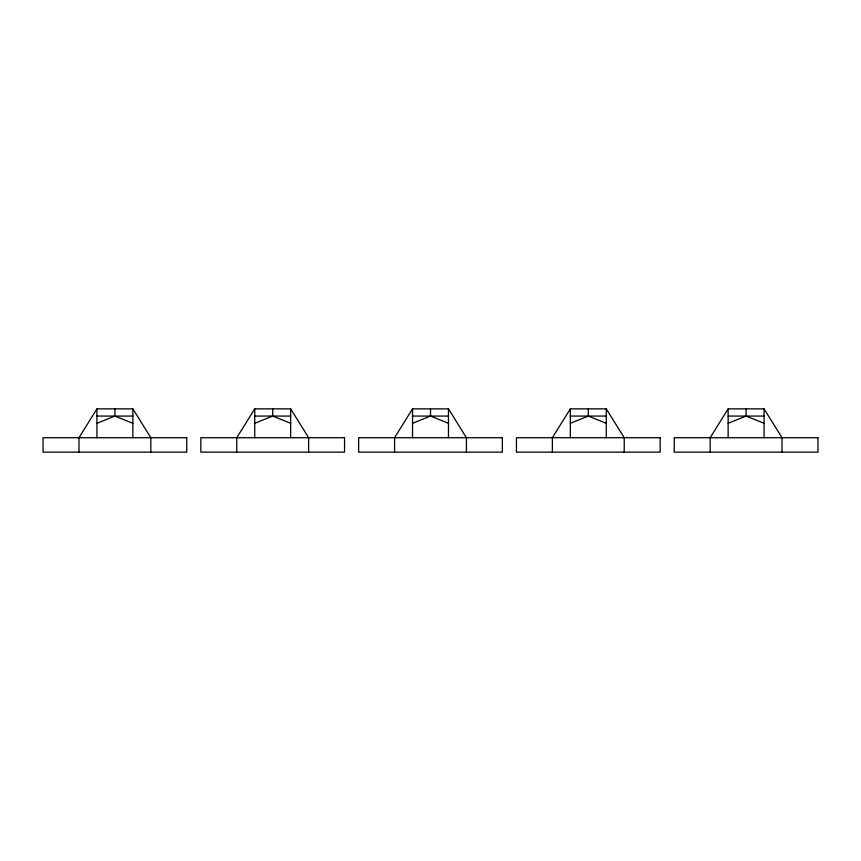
<?xml version="1.0" encoding="UTF-8"?>
<svg xmlns="http://www.w3.org/2000/svg" width="861" height="861" viewBox="0 0 861 861"><rect width="100%" height="100%" fill="white"/><g stroke="black" fill="none" stroke-linecap="round" stroke-linejoin="round"><path stroke-width="1.29" d="M150.826 452.143L150.826 437.711L132.863 408.857L96.938 408.857L78.975 437.711L78.975 452.143M308.625 452.143L308.625 437.711L290.663 408.857L254.738 408.857L236.775 437.711L236.775 452.143M466.425 452.143L466.425 437.711L448.463 408.857L412.537 408.857L394.575 437.711L394.575 452.143M624.225 452.143L624.225 437.711L606.262 408.857L570.337 408.857L552.375 437.711L552.375 452.143M782.025 452.143L782.025 437.711L764.062 408.857L728.137 408.857L710.174 437.711L710.174 452.143M96.938 423.289L114.9 416.067L132.863 423.289M254.738 423.289L272.7 416.067L290.663 423.289M412.537 423.289L430.5 416.067L448.463 423.289M570.337 423.289L588.3 416.067L606.262 423.289M728.137 423.289L746.1 416.067L764.062 423.289M96.938 416.067L132.863 416.067M254.738 416.067L290.663 416.067M412.537 416.067L448.463 416.067M570.337 416.067L606.262 416.067M728.137 416.067L764.062 416.067M764.062 408.857L764.062 437.711M746.1 408.857L746.1 416.067M728.137 408.857L728.137 437.711M606.262 408.857L606.262 437.711M588.3 408.857L588.3 416.067M570.337 408.857L570.337 437.711M448.463 408.857L448.463 437.711M430.5 408.857L430.5 416.067M412.537 408.857L412.537 437.711M290.663 408.857L290.663 437.711M272.7 408.857L272.7 416.067M254.738 408.857L254.738 437.711M132.863 408.857L132.863 437.711M114.9 408.857L114.9 416.067M96.938 408.857L96.938 437.711M186.751 437.711L43.05 437.711L43.05 452.143L186.751 452.143L186.751 437.711M344.551 437.711L200.85 437.711L200.85 452.143L344.551 452.143L344.551 437.711M502.35 437.711L358.65 437.711L358.65 452.143L502.35 452.143L502.35 437.711M660.15 437.711L516.449 437.711L516.449 452.143L660.15 452.143L660.15 437.711M817.95 437.711L674.249 437.711L674.249 452.143L817.95 452.143L817.95 437.711"/></g></svg>
